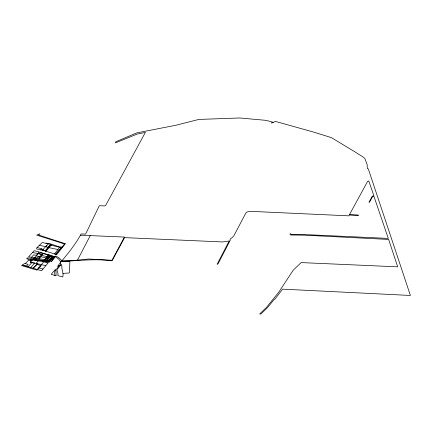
<?xml version="1.0" encoding="UTF-8"?>
<svg xmlns="http://www.w3.org/2000/svg" width="432" height="432" viewBox="0 0 432 432"><rect width="100%" height="100%" fill="white"/><g stroke="black" fill="none" stroke-linecap="round" stroke-linejoin="round"><path stroke-width="0.65" d="M55.453 254.286L64.697 243.999L36.682 235.121L39.895 233.788L38.642 235.008L65.216 243.702L56.711 254.648L44.183 250.614L36.644 248.908L36.504 248.087L42.325 242.455L46.067 243.41L46.219 243.092L50.209 243.805L59.702 247.001L59.972 246.731L61.808 247.223M38.972 252.002L36.509 255.317L33.647 254.885L31.466 257.348L34.765 257.882L37.903 253.611L41.629 254.664L43.06 253.184L48.47 254.756L46.942 256.603L41.623 255.436L38.966 258.579L48.703 260.599L49.113 260.161L50.263 260.566M77.485 260.134L88.749 259.016L111.985 260.264L124.411 237.06L90.239 235.613L77.485 260.134L70.654 260.647L61.717 260.48L58.768 257.677L55.744 255.911L55.193 256.619L58.536 258.946L60.448 261.452L61.371 261.403C77.868 260.923 94.225 258.482 110.716 260.701L112.12 260.771L124.616 237.632L222.647 241.952L229.198 240.975L217.102 264.292L217.955 264.033L230.288 240.122L230.051 239.198L232.616 237.211L233.95 235.613L245.835 213.073L247.039 212.042L249.323 211.286L348.845 215.838L349.299 215.006L358.382 215.368L358.538 215.077L349.45 214.682L367.47 181.661L368.777 180.889L373.891 195.793L372.308 196.171L368.987 202.225L369.457 202.246L372.53 196.673L373.95 196.393L388.298 238.415L310.262 234.83L291.497 234.414L290.488 233.701L289.856 234.09L290.59 235.003L304.619 235.165L388.638 239.431L397.688 266.846L301.147 262.58L293.215 270.2L278.662 292.334L266.56 307.292L259.686 313.951L260.836 314.026L267.467 307.681L274.552 299.03L274.973 299.068L282.614 289.148L410.4 295.461L368.307 168.89L367.292 168.577L367.184 164.716L364.916 158.657L363.463 157.259L355.207 152.032L331.403 137.619L312.811 131.863L275.513 121.419L271.523 123.044L273.121 122.283L266.242 120.371L239.776 117.974L198.85 119.426L175.937 125.242L136.804 132.883L115.706 141.804L115.393 142.911L137.122 134.093L145.363 132.413L105.548 205.627L104.528 205.929L99.311 205.729L85.59 234.128L81.167 233.944C75.697 243.848 68.683 252.817 61.371 261.403M39.431 245.257L45.959 246.78L48.173 243.864L50.485 244.42L45.063 250.916M39.123 259.648L28.868 258.044L27.232 257.947L26.622 258.541L28.264 258.946L27.864 259.594L32.643 259.54L38.675 260.323L39.123 259.648L43.281 260.491M44.107 261.311L44.469 260.809L48.335 260.971L49.788 261.549L48.811 262.499L42.46 260.917L44.469 260.809M46.683 257.364L47.25 256.603L46.942 256.603M55.706 270.173L54.502 271.766L54.95 275.47L56.074 275.837L56.025 270.832L55.318 269.352L51.197 274.369L54.95 275.47M54.491 254.011L59.621 247.325L61.306 247.795M60.728 262.24L57.537 266.414L61.198 264.789L61.841 265.912C61.339 269.703 63.947 273.202 62.813 276.982L57.807 275.567L58.072 273.802L56.635 268.947L59.287 265.637M51.187 261.468L51.473 261.581L55.075 256.781L54.27 256.505L49.869 260.96L51.187 261.468L54.302 257.812M37.044 264.33L37.616 263.768L34.862 263.077L34.49 263.466L30.078 261.981L30.445 262.035L32.54 259.988L43.848 261.743L47.882 263.153L41.553 270.756L22.356 265.064L21.6 265.588L36.995 270.162L41.202 265.723L37.044 264.33L33.124 268.191L37.616 263.768L45.808 265.648M43.06 253.184L40.478 252.428L39.377 253.827L32.567 252.493L28.561 256.851L31.531 257.278M65.216 243.702L55.809 254.389M43.848 261.743L37.271 269.444M40.608 250.036L41.585 248.848L43.151 249.41L42.379 250.263L46.575 245.619M57.029 269.487L60.788 264.967M36.207 263.272L38.313 260.744M38.966 258.579L43.454 253.298M33.507 258.514L34.133 257.785L38.2 258.428L41.629 254.664M51.862 244.366L45.695 251.494L45.198 251.359L51.289 244.172L48.433 247.536L57.947 249.512M40.451 254.237L41.731 252.801M35.246 259.934L38.529 256.365M34.862 263.077L32.103 262.413L28.075 266.728L22.356 265.064L24.619 263.471L28.118 264.319L26.33 266.22M32.567 252.493L34.268 250.668L40.478 252.428M30.704 267.494L34.49 263.466M43.853 250.533L45.241 250.695M44.21 253.514L43.88 253.854L48.47 254.756M32.54 259.988L30.461 260.064L30.105 260.426L31.46 260.739M47.25 259.346L50.668 255.884M49.178 260.021L49.95 259.243M52.596 256.559L51.829 257.337L52.709 257.645M25.229 263.59L28.42 260.415L30.461 260.064M33.242 259.61L34.398 258.714M62.969 273.397L69.304 272.981L69.903 261.652L60.885 261.608L60.426 263.471L61.198 264.789M80.46 235.181L90.239 235.613M48.703 260.599L38.675 260.323M34.765 257.882L36.839 258.201M44.609 260.815L49.577 261.754M46.067 243.41L48.173 243.864M36.25 255.857L39.825 256.657M40.57 256.673L46.24 257.953L44.885 259.735L48.611 254.794L54.27 256.505M30.445 262.035L32.103 262.413M51.17 245.165L59.621 247.325M45.959 246.78L47.952 247.288M42.633 249.982L44.026 250.355M38.767 267.786L42.973 269.055M37.179 247.433L41.585 248.848M53.476 256.867L49.556 255.496L46.138 258.957L50.058 260.329L53.773 256.559L52.423 256.09L49.486 259.065L50.836 259.54M48.865 255.641L50.215 256.117M51.835 256.684L53.19 257.159M48.276 256.241L49.626 256.711M51.251 257.278L52.601 257.753M47.687 256.835L49.043 257.31M47.104 257.429L48.454 257.904M50.074 258.471L51.424 258.941M46.516 258.028L47.866 258.498M49.453 255.047L45.927 258.622L47.277 259.092L50.803 255.523L49.453 255.047"/></g></svg>
